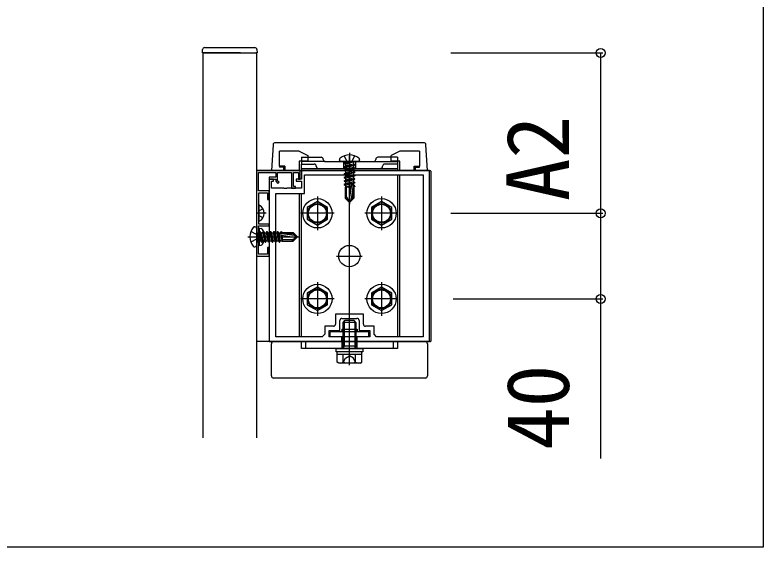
# Model space of a CAD drawing. Units: millimetres, scale not verified. Extents: x -1750 to 1750, y -2608 to 2592.
# Drawn here: x 610 to 960, y -1188.5 to -939.8 of the extents above; entities that cross this region are included whole.
import ezdxf
from ezdxf.enums import TextEntityAlignment as Align

# ---------------------------------------------------------------- set-up
doc = ezdxf.new("R2010")
doc.units = ezdxf.units.MM
doc.header["$LTSCALE"] = 14
for name, color, linetype in [('0-3_YKK_11', 7, 'Continuous'), ('0-4_YKK_12', 2, 'Continuous'), ('0-5_YKK_13', 4, 'Continuous'), ('0-6_YKK_D', 6, 'Continuous')]:
    doc.layers.add(name, color=color, linetype=linetype)
doc.styles.add('ＭＳ ゴシック', font='')
doc.styles.get('ＭＳ ゴシック').set_extended_font_data('MS Gothic')

msp = doc.modelspace()

# ---------------------------------------------------------------- linework, layer by layer
at = {"layer": '0-3_YKK_11'}
msp.add_line((763, -1081.6), (770, -1081.6), dxfattribs=at)
msp.add_lwpolyline([(723, -1012.5), (723, -1052.5), (729, -1052.5), (729, -1048.5), (728.1, -1048.5), (728.1, -1051.6), (723.9, -1051.6), (723.9, -1038.4), (729, -1038.4), (729, -1037.5), (724.1, -1037.5), (724.1, -1022.9), (728.1, -1022.9), (728.1, -1026), (729, -1026), (729, -1022), (723.9, -1022), (723.9, -1013.4), (732, -1013.4), (732, -1015.6), (729, -1015.6), (729, -1016.5), (732, -1016.5), (732, -1017.5), (733.03, -1018.53), (733.67, -1017.9), (732.9, -1017.13), (732.9, -1013.4), (739.4, -1013.4), (739.4, -1020.8), (741.3, -1020.8), (741.3, -1019.9), (740.3, -1019.9), (740.3, -1013.4), (742.6, -1013.4), (742.6, -1016.5), (743.5, -1016.5), (743.5, -1012.5)], close=True, dxfattribs=at)
for points in [[(804, -1092.5), (804, -1012.5), (744, -1012.5), (744, -1016.5), (741.5, -1016.5), (741.5, -1017.5), (744, -1017.5), (744, -1020.8), (737.17, -1020.8), (736.98, -1020.94), (736.02, -1020.94), (735.83, -1020.8), (730.1, -1020.8), (730.1, -1017.5), (731, -1017.5), (731, -1016.5), (729, -1016.5), (729, -1092.5), (763, -1092.5), (763, -1090.2), (757, -1090.2), (757, -1087.3), (762, -1087.3), (762, -1082.6)], [(759, -1085.3), (755, -1085.3), (755, -1089), (753.8, -1090.2), (732, -1090.2), (732, -1023.3), (745.5, -1023.3), (745.5, -1014.5), (801, -1014.5)], [(801, -1014.5), (801, -1090.2), (779.2, -1090.2), (778, -1089), (778, -1085.3), (774, -1085.3)], [(773, -1084.3), (773, -1079.6), (760, -1079.6), (760, -1084.3)], [(771, -1082.6), (771, -1087.3), (776, -1087.3), (776, -1090.2), (770, -1090.2), (770, -1092.5), (804, -1092.5)]]:
    msp.add_lwpolyline(points, dxfattribs=at)
for centre, start, end in [((759, -1084.3), 270, 360), ((763, -1082.6), 90, 180), ((770, -1082.6), 0, 90), ((774, -1084.3), 180, 270)]:
    msp.add_arc(centre, 1, start, end, dxfattribs=at)
at = {"layer": '0-4_YKK_12'}
msp.add_lwpolyline([(260, -508.5), (960, -508.5), (960, -1188.5), (260, -1188.5)], close=True, dxfattribs=at)
msp.add_lwpolyline([(698, -1137.5), (698, -957.5), (723, -957.5), (723, -1137.5)], dxfattribs=at)
at = {"layer": '0-5_YKK_13'}
for p, q in [((698.79, -955), (722.21, -955)), ((697.7, -957.5), (697.8, -955.94)), ((698.3, -957.5), (697.7, -957.5)), ((705.5, -957.5), (698.3, -957.5)), ((715.5, -957.5), (705.5, -957.5)), ((715.5, -957.5), (722.7, -957.5)), ((730.74, -1000.44), (730, -1012.5)), ((801.26, -999.5), (731.74, -999.5)), ((803, -1012.5), (802.26, -1000.44)), ((733.8, -1010.4), (733.8, -1003.5)), ((743, -1003.5), (733.8, -1003.5)), ((743, -1003.5), (747, -1005.5)), ((766.5, -1004.2), (766.5, -1028.3)), ((790, -1003.5), (786, -1005.5)), ((799.2, -1003.5), (790, -1003.5)), ((799.2, -1003.5), (799.2, -1010.4)), ((744, -1006.3), (753.2, -1006.3)), ((744, -1006.3), (744, -1009.5)), ((761.76, -1007.44), (761.76, -1007.6)), ((765.37, -1008.3), (764.05, -1005.64)), ((766.5, -1098.2), (766.5, -1005.8)), ((767.63, -1008.3), (768.95, -1005.64)), ((771.24, -1007.44), (771.24, -1007.6)), ((789, -1006.3), (779.8, -1006.3)), ((789, -1006.3), (789, -1009.5)), ((736.3, -1010.4), (733.8, -1010.4)), ((733.8, -1010.4), (733.8, -1010.9)), ((735.8, -1010.9), (733.8, -1010.9)), ((735.8, -1010.9), (736.3, -1010.4)), ((735.8, -1012.5), (735.8, -1010.9)), ((736.3, -1010.4), (736.3, -1012.5)), ((743, -1008.1), (743, -1012.5)), ((755.2, -1008.3), (744, -1008.3)), ((744, -1009.5), (750, -1009.5)), ((744, -1012.5), (744, -1009.5)), ((744, -1011.5), (789, -1011.5)), ((755.2, -1008.3), (777.8, -1008.3)), ((770.53, -1008.3), (762.47, -1008.3)), ((763.75, -1008.3), (763.75, -1011.5)), ((768.27, -1008.48), (764.03, -1009.18)), ((764.03, -1009.07), (764.68, -1008.69)), ((764.03, -1009.07), (764.03, -1009.18)), ((764.03, -1009.07), (764.03, -1009.18)), ((764.03, -1009.18), (764.68, -1009.56)), ((764.03, -1010.71), (768.97, -1009.89)), ((768.97, -1010.01), (764.03, -1010.83)), ((764.03, -1010.71), (764.68, -1010.34)), ((764.03, -1010.71), (764.03, -1010.83)), ((764.03, -1010.83), (764.68, -1011.2)), ((768.27, -1008.36), (764.68, -1008.69)), ((764.68, -1009.56), (768.27, -1008.48)), ((764.68, -1008.5), (764.68, -1008.69)), ((768.32, -1009.52), (764.68, -1010.34)), ((764.68, -1009.56), (764.68, -1010.34)), ((768.32, -1010.38), (764.68, -1011.2)), ((768.32, -1011.16), (764.68, -1011.99)), ((764.68, -1011.2), (764.68, -1011.99)), ((765.37, -1008.3), (766.5, -1008.9)), ((767.63, -1008.3), (766.5, -1008.9)), ((766.5, -1011.5), (766.5, -1016.5)), ((768.32, -1008.5), (768.32, -1009.52)), ((768.97, -1009.89), (768.32, -1009.52)), ((768.97, -1010.01), (768.32, -1010.38)), ((768.32, -1010.38), (768.32, -1011.16)), ((768.97, -1011.54), (768.32, -1011.16)), ((768.97, -1009.89), (768.97, -1010.01)), ((769.25, -1008.3), (769.25, -1011.5)), ((777.8, -1008.3), (789, -1008.3)), ((789, -1009.5), (783, -1009.5)), ((789, -1008.3), (789, -1012.5)), ((790, -1012.5), (790, -1008.1)), ((796.7, -1010.4), (799.2, -1010.4)), ((796.7, -1012.5), (796.7, -1010.4)), ((796.7, -1010.4), (797.2, -1010.9)), ((797.2, -1010.9), (797.2, -1012.5)), ((797.2, -1010.9), (799.2, -1010.9)), ((799.2, -1010.9), (799.2, -1010.4)), ((723, -1012.5), (804.2, -1012.5)), ((730, -1012.5), (803, -1012.5)), ((730, -1012.5), (731, -1012.5)), ((731, -1012.5), (736.3, -1012.5)), ((764.03, -1012.36), (768.97, -1011.54)), ((768.97, -1011.65), (764.03, -1012.48)), ((764.03, -1012.36), (764.68, -1011.99)), ((764.03, -1012.36), (764.03, -1012.48)), ((764.03, -1012.48), (764.68, -1012.85)), ((764.03, -1014.01), (768.97, -1013.18)), ((768.97, -1013.3), (764.03, -1014.13)), ((764.03, -1014.01), (764.68, -1013.63)), ((764.03, -1014.01), (764.03, -1014.13)), ((764.03, -1014.13), (764.68, -1014.5)), ((764.03, -1015.66), (768.97, -1014.83)), ((768.97, -1014.95), (764.03, -1015.77)), ((768.32, -1012.81), (764.68, -1013.63)), ((764.68, -1012.85), (764.68, -1013.63)), ((768.32, -1014.46), (764.68, -1015.28)), ((764.68, -1014.5), (764.68, -1015.28)), ((768.32, -1012.03), (768.32, -1012.81)), ((768.97, -1013.18), (768.32, -1012.81)), ((768.32, -1013.68), (768.32, -1014.46)), ((768.97, -1014.83), (768.32, -1014.46)), ((768.97, -1011.54), (768.97, -1011.65)), ((768.97, -1013.18), (768.97, -1013.3)), ((768.97, -1014.83), (768.97, -1014.95)), ((789, -1014.5), (789, -1090.2)), ((790, -1090.2), (790, -1014.5)), ((796.7, -1012.5), (802, -1012.5)), ((802, -1012.5), (803, -1012.5)), ((804.5, -1012.8), (804.5, -1092.2)), ((764.03, -1015.66), (764.68, -1015.28)), ((764.03, -1015.66), (764.03, -1015.77)), ((764.03, -1015.77), (764.68, -1016.15)), ((764.03, -1017.3), (768.97, -1016.48)), ((768.97, -1016.6), (764.03, -1017.42)), ((764.03, -1017.3), (764.68, -1016.93)), ((764.03, -1017.3), (764.03, -1017.42)), ((764.03, -1017.42), (764.68, -1017.8)), ((764.03, -1018.95), (768.97, -1018.13)), ((768.97, -1018.25), (764.03, -1019.07)), ((768.32, -1016.11), (764.68, -1016.93)), ((764.68, -1016.15), (764.68, -1016.93)), ((768.32, -1017.75), (764.68, -1018.58)), ((764.68, -1017.8), (764.68, -1018.58)), ((768.32, -1015.32), (768.32, -1016.11)), ((768.97, -1016.48), (768.32, -1016.11)), ((768.32, -1016.97), (768.32, -1017.75)), ((768.97, -1018.13), (768.32, -1017.75)), ((768.97, -1016.48), (768.97, -1016.6)), ((768.97, -1018.13), (768.97, -1018.25)), ((764.03, -1018.95), (764.68, -1018.58)), ((764.03, -1018.95), (764.03, -1019.07)), ((764.03, -1019.07), (764.68, -1019.44)), ((767.26, -1020.3), (764.45, -1020.3)), ((764.45, -1020.3), (764.45, -1025.43)), ((764.55, -1020.3), (764.68, -1020.23)), ((764.68, -1019.44), (764.68, -1020.23)), ((767.37, -1019.62), (764.68, -1020.23)), ((765.15, -1024.96), (765.15, -1020.3)), ((765.83, -1020.3), (767.3, -1020.05)), ((767.47, -1019.05), (766.21, -1026.8)), ((767.28, -1020.18), (766.54, -1020.3)), ((768.05, -1020.3), (767.29, -1025.98)), ((768.05, -1019.09), (768.05, -1025.22)), ((768.32, -1019.4), (768.05, -1019.46)), ((768.05, -1019.98), (768.97, -1019.78)), ((768.97, -1019.89), (768.05, -1020.1)), ((768.55, -1020.3), (768.05, -1020.3)), ((768.32, -1018.62), (768.32, -1019.4)), ((768.97, -1019.78), (768.32, -1019.4)), ((768.32, -1020.27), (768.32, -1020.3)), ((768.55, -1020.3), (768.55, -1025.43)), ((768.97, -1019.78), (768.97, -1019.89)), ((743, -1023.3), (743, -1090.2)), ((744, -1090.2), (744, -1023.3)), ((751.5, -1024.65), (751.5, -1040.35)), ((764.45, -1025.43), (765.15, -1024.96)), ((764.45, -1025.43), (766.32, -1027.3)), ((765.15, -1024.96), (766.5, -1027.3)), ((768.55, -1025.43), (766.68, -1027.3)), ((767.29, -1025.98), (768.05, -1025.22)), ((768.55, -1025.43), (768.05, -1025.22)), ((781.5, -1024.65), (781.5, -1040.35)), ((724.1, -1028.9), (724.1, -1036.1)), ((766.32, -1027.3), (766.68, -1027.3)), ((767.29, -1025.98), (766.68, -1027.3)), ((727.6, -1032.5), (723, -1032.5)), ((724.1, -1031.64), (724.25, -1031.35)), ((726.07, -1030.45), (724.25, -1031.35)), ((759.35, -1032.5), (743.65, -1032.5)), ((789.35, -1032.5), (773.65, -1032.5)), ((724.1, -1033.36), (724.25, -1033.64)), ((726.07, -1034.55), (724.25, -1033.64)), ((722.14, -1038.76), (722.3, -1038.76)), ((723, -1039.46), (723, -1047.53)), ((724.4, -1039.5), (723.9, -1039.59)), ((724.4, -1039.5), (725.2, -1039.64)), ((724.4, -1047.5), (724.4, -1039.5)), ((723, -1042.37), (720.34, -1041.05)), ((723, -1042.37), (723.6, -1043.5)), ((723.06, -1041.73), (723.39, -1045.32)), ((723.18, -1041.73), (723.88, -1045.97)), ((724.26, -1045.32), (723.18, -1041.73)), ((723.2, -1041.68), (724.22, -1041.68)), ((723.9, -1047.41), (723.9, -1039.59)), ((724.59, -1041.03), (724.22, -1041.68)), ((724.22, -1041.68), (725.04, -1045.32)), ((725.41, -1045.97), (724.59, -1041.03)), ((724.59, -1041.03), (724.71, -1041.03)), ((724.71, -1041.03), (725.08, -1041.68)), ((724.71, -1041.03), (725.53, -1045.97)), ((725.08, -1041.68), (725.9, -1045.32)), ((725.08, -1041.68), (725.86, -1041.68)), ((726.24, -1041.03), (725.86, -1041.68)), ((725.86, -1041.68), (726.69, -1045.32)), ((727.06, -1045.97), (726.24, -1041.03)), ((726.24, -1041.03), (726.35, -1041.03)), ((726.35, -1041.03), (727.18, -1045.97)), ((726.73, -1041.68), (727.51, -1041.68)), ((727.88, -1041.03), (727.51, -1041.68)), ((727.51, -1041.68), (728.33, -1045.32)), ((728.71, -1045.97), (727.88, -1041.03)), ((727.88, -1041.03), (728, -1041.03)), ((728, -1041.03), (728.83, -1045.97)), ((728.38, -1041.68), (729.16, -1041.68)), ((729.53, -1041.03), (729.16, -1041.68)), ((729.16, -1041.68), (729.98, -1045.32)), ((730.36, -1045.97), (729.53, -1041.03)), ((729.53, -1041.03), (729.65, -1041.03)), ((729.65, -1041.03), (730.47, -1045.97)), ((730.02, -1041.68), (730.81, -1041.68)), ((731.18, -1041.03), (730.81, -1041.68)), ((730.81, -1041.68), (731.63, -1045.32)), ((732, -1045.97), (731.18, -1041.03)), ((731.18, -1041.03), (731.3, -1041.03)), ((731.3, -1041.03), (732.12, -1045.97)), ((731.67, -1041.68), (732.45, -1041.68)), ((732.83, -1041.03), (732.45, -1041.68)), ((732.45, -1041.68), (733.28, -1045.32)), ((733.65, -1045.97), (732.83, -1041.03)), ((732.83, -1041.03), (732.95, -1041.03)), ((732.95, -1041.03), (733.77, -1045.97)), ((733.32, -1041.68), (734.1, -1041.68)), ((733.75, -1042.53), (741.5, -1043.79)), ((733.79, -1041.95), (739.92, -1041.95)), ((734.48, -1041.03), (734.1, -1041.68)), ((734.1, -1041.68), (734.16, -1041.95)), ((734.32, -1042.63), (734.93, -1045.32)), ((734.68, -1041.95), (734.48, -1041.03)), ((734.48, -1041.03), (734.59, -1041.03)), ((734.59, -1041.03), (734.8, -1041.95)), ((735, -1044.17), (734.75, -1042.7)), ((734.88, -1042.72), (735, -1043.46)), ((734.97, -1041.68), (735, -1041.68)), ((735, -1041.45), (735, -1041.95)), ((735, -1041.45), (740.13, -1041.45)), ((735, -1041.95), (740.68, -1042.71)), ((735, -1042.74), (735, -1045.55)), ((740.13, -1041.45), (739.92, -1041.95)), ((740.68, -1042.71), (739.92, -1041.95)), ((740.13, -1041.45), (742, -1043.32)), ((740.68, -1042.71), (742, -1043.32)), ((718.9, -1043.5), (743, -1043.5)), ((723, -1044.63), (720.34, -1045.95)), ((723, -1044.63), (723.6, -1043.5)), ((723.2, -1045.32), (723.39, -1045.32)), ((723.77, -1045.97), (723.39, -1045.32)), ((723.77, -1045.97), (723.88, -1045.97)), ((723.77, -1045.97), (723.88, -1045.97)), ((723.88, -1045.97), (724.26, -1045.32)), ((724.06, -1044.64), (723.9, -1044.34)), ((726.38, -1045.8), (724.06, -1044.64)), ((724.26, -1045.32), (725.04, -1045.32)), ((725.41, -1045.97), (725.04, -1045.32)), ((725.41, -1045.97), (725.53, -1045.97)), ((725.53, -1045.97), (725.9, -1045.32)), ((725.9, -1045.32), (726.69, -1045.32)), ((727.06, -1045.97), (726.69, -1045.32)), ((727.06, -1045.97), (727.18, -1045.97)), ((727.18, -1045.97), (727.55, -1045.32)), ((727.55, -1045.32), (728.33, -1045.32)), ((728.71, -1045.97), (728.33, -1045.32)), ((728.71, -1045.97), (728.83, -1045.97)), ((728.83, -1045.97), (729.2, -1045.32)), ((729.2, -1045.32), (729.98, -1045.32)), ((730.36, -1045.97), (729.98, -1045.32)), ((730.36, -1045.97), (730.47, -1045.97)), ((730.47, -1045.97), (730.85, -1045.32)), ((730.85, -1045.32), (731.63, -1045.32)), ((732, -1045.97), (731.63, -1045.32)), ((732, -1045.97), (732.12, -1045.97)), ((732.12, -1045.97), (732.5, -1045.32)), ((732.5, -1045.32), (733.28, -1045.32)), ((733.65, -1045.97), (733.28, -1045.32)), ((733.65, -1045.97), (733.77, -1045.97)), ((733.77, -1045.97), (734.14, -1045.32)), ((734.14, -1045.32), (734.93, -1045.32)), ((735, -1045.45), (734.93, -1045.32)), ((739.66, -1044.85), (735, -1044.85)), ((735, -1045.55), (740.13, -1045.55)), ((739.66, -1044.85), (742, -1043.5)), ((740.13, -1045.55), (739.66, -1044.85)), ((740.13, -1045.55), (742, -1043.68)), ((742, -1043.68), (742, -1043.32)), ((722.14, -1048.23), (722.3, -1048.23)), ((724.4, -1047.5), (723.9, -1047.41)), ((724.4, -1047.5), (725.2, -1047.36)), ((760.5, -1052.5), (772.5, -1052.5)), ((751.5, -1064.65), (751.5, -1080.35)), ((781.5, -1064.65), (781.5, -1080.35)), ((759.35, -1072.5), (743.65, -1072.5)), ((789.35, -1072.5), (773.65, -1072.5)), ((763.5, -1083.5), (764.5, -1082.5)), ((769.5, -1083.5), (763.5, -1083.5)), ((764.5, -1082.5), (768.5, -1082.5)), ((766.5, -1103.5), (766.5, -1081.8)), ((769.5, -1083.5), (768.5, -1082.5)), ((775.5, -1087.9), (757.5, -1087.9)), ((757.5, -1090.2), (757.5, -1087.9)), ((762.9, -1086.7), (762.9, -1087.4)), ((762.9, -1086.7), (770.1, -1086.7)), ((766.5, -1092.5), (766.5, -1087.5)), ((770.1, -1086.7), (770.1, -1087.4)), ((775.5, -1090.2), (775.5, -1087.9)), ((775.5, -1090.2), (757.5, -1090.2)), ((804.2, -1092.5), (723, -1092.5)), ((730, -1108.5), (730, -1093.5)), ((731, -1092.5), (802, -1092.5)), ((744, -1092.5), (789, -1092.5)), ((744, -1095.7), (744, -1092.5)), ((746, -1092.5), (746, -1095.7)), ((763, -1092.5), (763, -1095.7)), ((769.5, -1094.68), (763.5, -1094.68)), ((763.7, -1095.62), (763.5, -1094.68)), ((763.7, -1095.62), (764.04, -1094.68)), ((769.3, -1095.62), (768.96, -1094.68)), ((769.3, -1095.62), (769.5, -1094.68)), ((770, -1092.5), (770, -1095.7)), ((787, -1092.5), (787, -1095.7)), ((789, -1092.5), (789, -1095.7)), ((803, -1093.5), (803, -1108.5)), ((789, -1095.7), (744, -1095.7)), ((760.25, -1095.7), (772.75, -1095.7)), ((772.27, -1098.5), (760.73, -1098.5)), ((760.73, -1102.05), (760.73, -1098.5)), ((760.8, -1098.5), (760.8, -1097.3)), ((763.61, -1102.05), (763.61, -1098.5)), ((763.7, -1095.7), (763.7, -1095.62)), ((769.3, -1095.7), (769.3, -1095.62)), ((769.39, -1102.05), (769.39, -1098.5)), ((772.2, -1097.3), (772.2, -1098.5)), ((772.27, -1102.05), (772.27, -1098.5)), ((761.5, -1102.5), (760.73, -1102.05)), ((771.5, -1102.5), (761.5, -1102.5)), ((771.5, -1102.5), (772.27, -1102.05)), ((802, -1109.5), (731, -1109.5))]:
    msp.add_line(p, q, dxfattribs=at)
for points in [[(723.2, -955.94), (723.3, -957.5), (722.7, -957.5)], [(747, -1005.5), (747, -1008.1), (743, -1008.1)], [(790, -1008.1), (786, -1008.1), (786, -1005.5)], [(764.03, -1009.07), (768.27, -1008.36), (768.27, -1008.48)], [(768.97, -1011.65), (768.32, -1012.03), (764.68, -1012.85)], [(768.97, -1013.3), (768.32, -1013.68), (764.68, -1014.5)], [(768.97, -1014.95), (768.32, -1015.32), (764.68, -1016.15)], [(768.97, -1016.6), (768.32, -1016.97), (764.68, -1017.8)], [(768.97, -1018.25), (768.32, -1018.62), (764.68, -1019.44)], [(768.97, -1019.89), (768.32, -1020.27), (768.18, -1020.3)], [(723.77, -1045.97), (723.06, -1041.73), (723.18, -1041.73)], [(726.38, -1041.2), (724.06, -1042.35), (723.9, -1042.66)], [(726.35, -1041.03), (726.73, -1041.68), (727.55, -1045.32)], [(728, -1041.03), (728.38, -1041.68), (729.2, -1045.32)], [(729.65, -1041.03), (730.02, -1041.68), (730.85, -1045.32)], [(731.3, -1041.03), (731.67, -1041.68), (732.5, -1045.32)], [(732.95, -1041.03), (733.32, -1041.68), (734.14, -1045.32)], [(734.59, -1041.03), (734.97, -1041.68), (735, -1041.82)], [(763.5, -1094.68), (763.5, -1084.3), (763.5, -1083.5)], [(764.04, -1082.96), (764.04, -1084.3), (764.04, -1094.68)], [(768.96, -1082.96), (768.96, -1084.3), (768.96, -1094.68)], [(769.5, -1083.5), (769.5, -1084.3), (769.5, -1094.68)], [(772.75, -1095.7), (772.75, -1097.3), (760.25, -1097.3), (760.25, -1095.7)], [(763.45, -1102.5), (764.6, -1100.14), (766.5, -1099.13)], [(769.55, -1102.5), (768.4, -1100.14), (766.5, -1099.13)]]:
    msp.add_lwpolyline(points, dxfattribs=at)
for points in [[(751.5, -1027.02), (746.75, -1029.76), (746.75, -1035.24), (751.5, -1037.98), (756.25, -1035.24), (756.25, -1029.76)], [(781.5, -1027.02), (776.75, -1029.76), (776.75, -1035.24), (781.5, -1037.98), (786.25, -1035.24), (786.25, -1029.76)], [(751.5, -1067.02), (746.75, -1069.76), (746.75, -1075.24), (751.5, -1077.98), (756.25, -1075.24), (756.25, -1069.76)], [(781.5, -1067.02), (776.75, -1069.76), (776.75, -1075.24), (781.5, -1077.98), (786.25, -1075.24), (786.25, -1069.76)]]:
    msp.add_lwpolyline(points, close=True, dxfattribs=at)
for centre, radius in [((751.5, -1032.5), 6.85), ((751.5, -1032.5), 4.6), ((751.5, -1032.5), 4.2), ((781.5, -1032.5), 6.85), ((781.5, -1032.5), 4.6), ((781.5, -1032.5), 4.2), ((766.5, -1052.5), 5), ((751.5, -1072.5), 6.85), ((781.5, -1072.5), 6.85), ((751.5, -1072.5), 4.6), ((751.5, -1072.5), 4.2), ((781.5, -1072.5), 4.6), ((781.5, -1072.5), 4.2)]:
    msp.add_circle(centre, radius, dxfattribs=at)
for centre, radius, start, end in [((698.79, -956), 1, 90, 176.5), ((722.21, -956), 1, 3.5, 90), ((731.74, -1000.5), 1, 90, 176.5), ((801.26, -1000.5), 1, 3.5, 90), ((753.2, -1007.3), 1, 0, 90), ((755.2, -1007.3), 1, 180, 270), ((762.63, -1007.44), 0.862, 129.1235, 180), ((762.47, -1007.6), 0.7, 180, 270), ((766.5, -1012.2), 7, 90, 129.1235), ((766.5, -1012.2), 7, 50.8764, 90), ((770.53, -1007.6), 0.7, 270, 0), ((770.37, -1007.44), 0.862, 360, 50.8764), ((777.8, -1007.3), 1, 270, 0), ((779.8, -1007.3), 1, 90, 180), ((750, -1010.5), 1, 0, 90), ((752, -1010.5), 1, 180, 270), ((764.48, -1008.5), 0.2, 0, 90), ((768.52, -1008.5), 0.2, 90, 180), ((781, -1010.5), 1, 270, 0), ((783, -1010.5), 1, 90, 180), ((804.2, -1012.8), 0.3, 0, 90), ((767.76, -1019.09), 0.294, 90, 170.8071), ((767.76, -1019.09), 0.294, 0, 90), ((724.25, -1028.9), 0.154, 62.719, 180), ((722.4, -1032.5), 4.2, 297.281, 62.719), ((726.9, -1043.5), 7, 140.8765, 180), ((722.14, -1039.63), 0.862, 90, 140.8765), ((722.3, -1039.46), 0.7, 0, 90), ((724.25, -1036.1), 0.154, 180, 297.281), ((723.2, -1041.48), 0.2, 180, 270), ((725.05, -1040.53), 0.9, 32.0559, 80), ((720.3, -1043.5), 6.5, 327.9441, 32.0559), ((733.79, -1042.24), 0.294, 90, 180), ((733.79, -1042.24), 0.294, 180, 260.8071), ((726.9, -1043.5), 7, 180, 219.1235), ((723.2, -1045.52), 0.2, 90, 180), ((722.14, -1047.37), 0.862, 219.1235, 270), ((722.3, -1047.53), 0.7, 270, 360), ((725.05, -1046.47), 0.9, 280, 327.9441), ((762.4, -1087.4), 0.5, 270, 0), ((770.6, -1087.4), 0.5, 180, 270), ((731, -1093.5), 1, 90, 180), ((802, -1093.5), 1, 0, 90), ((804.2, -1092.2), 0.3, 270, 0), ((762.17, -1099.94), 2.56, 235.6171, 304.3829), ((766.5, -1092.95), 9.55, 252.4128, 287.5872), ((770.83, -1099.94), 2.56, 235.6171, 304.3829), ((731, -1108.5), 1, 180, 270), ((802, -1108.5), 1, 270, 0)]:
    msp.add_arc(centre, radius, start, end, dxfattribs=at)
at = {"layer": '0-6_YKK_D'}
for p, q in [((814, -957.5), (885, -957.5)), ((884, -957.5), (884, -1032.5)), ((814, -1032.5), (885, -1032.5)), ((814, -1032.5), (885, -1032.5)), ((815, -1072.5), (885, -1072.5))]:
    msp.add_line(p, q, dxfattribs=at)
msp.add_lwpolyline([(884, -1032.5), (884, -1072.5), (884, -1147.09)], dxfattribs=at)
for centre in [(884, -957.5), (884, -1032.5), (884, -1032.5), (884, -1072.5)]:
    msp.add_circle(centre, 2.12, dxfattribs=at)

# ---------------------------------------------------------------- texts
at = {"layer": '0-6_YKK_D', "style": 'ＭＳ ゴシック'}
for s, p in [('A2', (878, -1026.82)), ('40', (878, -1143.14))]:
    msp.add_text(s, height=29.33, rotation=90, dxfattribs=at).set_placement(p, align=Align.BOTTOM_LEFT)

doc.saveas('drawing.dxf')
